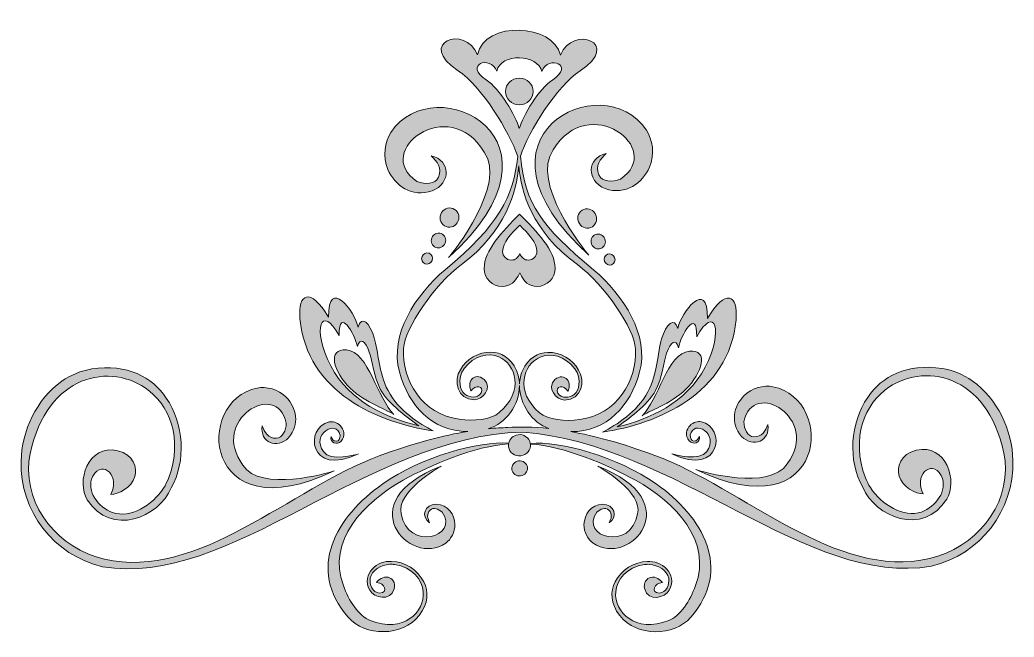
# Model space of a CAD drawing. Header units: inches. Extents: x -280 to 875, y 65 to 782.
import ezdxf

# ---------------------------------------------------------------- set-up
doc = ezdxf.new("R2010")
doc.units = ezdxf.units.IN
doc.header["$MEASUREMENT"] = 0
doc.layers.add('图层 1', color=7, linetype='Continuous')

# ---------------------------------------------------------------- blocks, each defined once
blk = doc.blocks.new('block 2')
at = {"layer": '图层 1', "true_color": 0xffffff}
h = blk.add_hatch(color=7, dxfattribs=at)
h.dxf.hatch_style = 2
edge = h.paths.add_edge_path()
edge.add_spline(control_points=[(826.1, 362.7), (815.9, 370), (803.8, 375), (791.4, 376.9), (750, 383.1), (721.3, 367.6), (704.8, 343.2), (684.6, 314.1), (681.3, 269.4), (699.2, 238.8), (699.2, 238.8), (699.2, 238.8), (699.2, 238.8), (713.2, 204.6), (768.6, 181.3), (796.6, 225), (809.6, 245.1), (796.3, 290.4), (761.2, 281.9), (742.7, 277.4), (738.5, 262.2), (741.3, 251.8), (744.8, 239.3), (761, 231), (769.3, 231.2), (757.9, 250.9), (778.1, 273.2), (790.3, 252.5), (798.5, 234.4), (783.6, 216.4), (767.3, 210.1), (746.7, 203), (720.9, 218.5), (707.9, 238.5), (705.7, 242.3), (703.8, 246), (702.2, 249.7), (684.9, 296.5), (701.2, 336), (729.5, 355.1), (774.4, 385.4), (849.3, 367.2), (864.4, 269.6), (869.5, 216.1), (829.5, 168.4), (776.6, 156), (667.6, 130.6), (560.2, 238), (457.7, 275.9), (419.1, 290.1), (387, 298.7), (360.1, 303.5), (402, 303.3), (429.2, 333.2), (439.9, 372.8), (451.4, 415.3), (421.3, 462.2), (386.7, 491.2), (325, 542.9), (307.3, 567.1), (301.4, 623.6), (311.2, 652.3), (343.6, 704.9), (370.7, 722.5), (420.1, 754.8), (362.2, 776.9), (347.9, 740.8), (340.4, 777.3), (259.6, 781.9), (251.8, 741.1), (237.5, 777.2), (179.7, 755.1), (229.1, 722.8), (256.2, 705.1), (288.8, 651.9), (298.4, 623.2), (293.2, 576.7), (276.7, 543.6), (214.1, 491.5), (179.4, 462.7), (149.4, 415.6), (160.9, 373.1), (171.5, 333.6), (198.7, 303.8), (240.4, 303.8), (212.4, 299.2), (178.6, 290.5), (137.3, 275.2), (34.8, 237.4), (-72.6, 130), (-181.6, 155.4), (-234.5, 167.7), (-274.5, 215.5), (-269.4, 268.9), (-254.3, 366.6), (-179.4, 384.8), (-134.5, 354.5), (-106.2, 335.4), (-89.9, 295.9), (-107.2, 249.1), (-108.8, 245.4), (-110.7, 241.6), (-112.9, 237.9), (-125.9, 217.9), (-151.7, 202.4), (-172.2, 209.5), (-188.6, 215.8), (-203.5, 233.8), (-195.3, 251.8), (-183.1, 272.6), (-162.9, 250.2), (-174.3, 230.5), (-166, 230.4), (-149.8, 238.6), (-146.3, 251.2), (-143.4, 261.6), (-147.7, 276.8), (-166.2, 281.2), (-201.3, 289.7), (-214.6, 244.5), (-201.6, 224.4), (-173.6, 180.7), (-118.2, 204), (-104.2, 238.2), (-104.2, 238.2), (-104.2, 238.2), (-104.2, 238.2), (-86.3, 268.8), (-89.6, 313.5), (-109.8, 342.5), (-126.3, 367), (-155, 382.5), (-196.4, 376.3), (-208.8, 374.4), (-220.9, 369.3), (-231.1, 362.1), (-260.5, 341.2), (-277.7, 304.6), (-278.5, 269.1), (-279.9, 211.2), (-240.8, 160), (-183.8, 146.6), (-37.2, 120.5), (121.8, 298), (303.9, 302.9), (480.6, 290.4), (635.7, 121.7), (778.8, 147.3), (835.8, 160.6), (874.9, 211.9), (873.5, 269.8), (872.7, 305.2), (855.5, 341.8), (826.1, 362.7)], knot_values=[0, 0, 0, 0, 1, 1, 1, 2, 2, 2, 3, 3, 3, 4, 4, 4, 5, 5, 5, 6, 6, 6, 7, 7, 7, 8, 8, 8, 9, 9, 9, 10, 10, 10, 11, 11, 11, 12, 12, 12, 13, 13, 13, 14, 14, 14, 15, 15, 15, 16, 16, 16, 17, 17, 17, 18, 18, 18, 19, 19, 19, 20, 20, 20, 21, 21, 21, 22, 22, 22, 23, 23, 23, 24, 24, 24, 25, 25, 25, 26, 26, 26, 27, 27, 27, 28, 28, 28, 29, 29, 29, 30, 30, 30, 31, 31, 31, 32, 32, 32, 33, 33, 33, 34, 34, 34, 35, 35, 35, 36, 36, 36, 37, 37, 37, 38, 38, 38, 39, 39, 39, 40, 40, 40, 41, 41, 41, 42, 42, 42, 43, 43, 43, 44, 44, 44, 45, 45, 45, 46, 46, 46, 47, 47, 47, 48, 48, 48, 49, 49, 49, 50, 50, 50, 51, 51, 51, 51], degree=3, periodic=1)
edge = h.paths.add_edge_path()
edge.add_spline(control_points=[(261.8, 712.2), (235, 729.7), (266.3, 741.7), (274.1, 722.1), (278.4, 744.3), (322.2, 741.8), (326.3, 722), (334.1, 741.6), (365.5, 729.6), (338.6, 712), (323.1, 701.9), (304.2, 670.4), (300.2, 655.6), (296.2, 670.4), (277.3, 702.1), (261.8, 712.2)], knot_values=[0, 0, 0, 0, 1, 1, 1, 2, 2, 2, 3, 3, 3, 4, 4, 4, 5, 5, 5, 5], degree=3, periodic=1)
edge = h.paths.add_edge_path()
edge.add_spline(control_points=[(230.4, 318), (187.3, 323.5), (163.5, 363.3), (165.7, 400.2), (167.1, 423.3), (201.4, 474.2), (233.1, 497.8), (284.7, 536.4), (297, 582.4), (299.6, 612.2), (302, 582.2), (314.7, 536.2), (367.7, 497.5), (399.6, 474.2), (433.7, 422.9), (435.1, 399.8), (437.2, 363), (413.5, 323.1), (370.3, 317.7), (353.7, 315), (333.4, 317.1), (323.8, 325.3), (294.4, 350.5), (304.7, 381.6), (324.3, 389.9), (336.6, 395.2), (353, 392.1), (364.7, 376.4), (365.6, 375.1), (366.4, 373.7), (367.2, 372.2), (371, 363.6), (370.6, 351.9), (363.9, 346.6), (358.3, 342.6), (349.2, 341.5), (345, 348.1), (340.8, 356.5), (352.5, 358.4), (356.5, 350.5), (358.3, 353.1), (359.1, 360.2), (355.7, 364), (352.9, 367.2), (347, 369), (341.6, 363.9), (331.3, 354.2), (343.3, 340.2), (352.7, 340.2), (373, 340.1), (377.2, 363.2), (368.9, 375.1), (362.7, 387.5), (347.3, 396), (333.5, 395.5), (321.9, 395.3), (310.7, 389.2), (303.9, 374.3), (301.8, 369.5), (300.7, 364.4), (300.4, 359.2), (300.2, 364.5), (299, 369.7), (296.8, 374.6), (290.1, 389.5), (278.9, 395.6), (267.3, 395.8), (253.4, 396.3), (238.1, 387.8), (231.8, 375.4), (223.6, 363.5), (227.7, 340.4), (248.1, 340.5), (257.4, 340.5), (269.5, 354.5), (259.2, 364.2), (253.8, 369.3), (247.9, 367.5), (245.1, 364.4), (241.7, 360.5), (242.5, 353.5), (244.3, 350.8), (248.3, 358.7), (260, 356.8), (255.7, 348.4), (251.6, 341.9), (242.4, 342.9), (236.9, 347), (230.2, 352.2), (229.8, 364), (233.6, 372.5), (234.4, 374), (235.2, 375.4), (236.1, 376.8), (247.8, 392.4), (264.2, 395.5), (276.5, 390.3), (296, 381.9), (306.3, 350.8), (276.9, 325.6), (267.3, 317.4), (247, 315.3), (230.4, 318)], knot_values=[0, 0, 0, 0, 1, 1, 1, 2, 2, 2, 3, 3, 3, 4, 4, 4, 5, 5, 5, 6, 6, 6, 7, 7, 7, 8, 8, 8, 9, 9, 9, 10, 10, 10, 11, 11, 11, 12, 12, 12, 13, 13, 13, 14, 14, 14, 15, 15, 15, 16, 16, 16, 17, 17, 17, 18, 18, 18, 19, 19, 19, 20, 20, 20, 21, 21, 21, 22, 22, 22, 23, 23, 23, 24, 24, 24, 25, 25, 25, 26, 26, 26, 27, 27, 27, 28, 28, 28, 29, 29, 29, 30, 30, 30, 31, 31, 31, 32, 32, 32, 33, 33, 33, 34, 34, 34, 34], degree=3, periodic=1)
edge = h.paths.add_edge_path()
edge.add_spline(control_points=[(300.4, 357), (300.4, 335.5), (315.2, 313.6), (334.6, 307.2), (315.9, 309.2), (300.2, 309.2), (286.8, 308.2), (279.8, 308.1), (272.3, 307.7), (264.2, 306.9), (284.5, 312.4), (300.2, 334.9), (300.4, 357)], knot_values=[0, 0, 0, 0, 1, 1, 1, 2, 2, 2, 3, 3, 3, 4, 4, 4, 4], degree=3, periodic=1)
h = blk.add_hatch(color=7, dxfattribs=at)
h.dxf.hatch_style = 2
edge = h.paths.add_edge_path()
edge.add_spline(control_points=[(381, 508.4), (374.9, 515.1), (313, 593.2), (339.5, 630.8), (380.4, 699.2), (470.2, 632.1), (417.6, 596.8), (408, 593.3), (396.7, 593.2), (392.6, 601.7), (387.5, 612.4), (394.6, 620.3), (401.1, 626.7), (378, 621.2), (378.2, 594.8), (399.9, 585.8), (423.5, 577.7), (443.6, 592.5), (451.4, 610.6), (457.8, 625.7), (455, 643), (447.8, 653.8), (397.5, 730), (227.9, 646.6), (381, 508.4)], knot_values=[0, 0, 0, 0, 1, 1, 1, 2, 2, 2, 3, 3, 3, 4, 4, 4, 5, 5, 5, 6, 6, 6, 7, 7, 7, 8, 8, 8, 8], degree=3, periodic=1)
h = blk.add_hatch(color=7, dxfattribs=at)
h.dxf.hatch_style = 2
edge = h.paths.add_edge_path()
edge.add_spline(control_points=[(199.1, 583.2), (220.8, 592.1), (220.9, 618.5), (197.8, 624), (204.4, 617.7), (211.4, 609.8), (206.3, 599), (202.3, 590.5), (191, 590.7), (181.3, 594.2), (128.7, 629.4), (218.5, 696.6), (259.5, 628.1), (285.9, 590.5), (224, 512.5), (218, 505.8), (371, 644), (201.5, 727.4), (151.1, 651.2), (144, 640.3), (141.1, 623.1), (147.6, 608), (155.3, 589.8), (175.4, 575), (199.1, 583.2)], knot_values=[0, 0, 0, 0, 1, 1, 1, 2, 2, 2, 3, 3, 3, 4, 4, 4, 5, 5, 5, 6, 6, 6, 7, 7, 7, 8, 8, 8, 8], degree=3, periodic=1)
h = blk.add_hatch(color=7, dxfattribs=at)
h.dxf.hatch_style = 2
edge = h.paths.add_edge_path()
edge.add_spline(control_points=[(316.2, 698.7), (316.2, 707.2), (309, 714.1), (300.2, 714.1), (291.4, 714.1), (284.2, 707.2), (284.2, 698.7), (284.2, 690.2), (291.4, 683.3), (300.2, 683.3), (309, 683.3), (316.2, 690.2), (316.2, 698.7)], knot_values=[0, 0, 0, 0, 1, 1, 1, 2, 2, 2, 3, 3, 3, 4, 4, 4, 4], degree=3, periodic=1)
h = blk.add_hatch(color=7, dxfattribs=at)
h.dxf.hatch_style = 2
edge = h.paths.add_edge_path()
edge.add_spline(control_points=[(229.2, 548.3), (231.5, 554.1), (228.7, 560.6), (223.1, 562.7), (217.5, 564.9), (211.1, 561.9), (208.9, 556.1), (206.7, 550.3), (209.4, 543.8), (215.1, 541.7), (220.7, 539.5), (227, 542.5), (229.2, 548.3)], knot_values=[0, 0, 0, 0, 1, 1, 1, 2, 2, 2, 3, 3, 3, 4, 4, 4, 4], degree=3, periodic=1)
h = blk.add_hatch(color=7, dxfattribs=at)
h.dxf.hatch_style = 2
edge = h.paths.add_edge_path()
edge.add_spline(control_points=[(280.1, 472.2), (290.3, 472.2), (295.5, 477.4), (300.6, 487.9), (305.8, 477.5), (310.9, 472.2), (321.2, 472.2), (332.6, 472.3), (341.8, 481.7), (341.8, 493.3), (341.7, 514.3), (321.1, 535.2), (300.5, 556.2), (279.9, 535.1), (259.4, 514.1), (259.4, 493.1), (259.5, 481.5), (268.7, 472.1), (280.1, 472.2)], knot_values=[0, 0, 0, 0, 1, 1, 1, 2, 2, 2, 3, 3, 3, 4, 4, 4, 5, 5, 5, 6, 6, 6, 6], degree=3, periodic=1)
edge = h.paths.add_edge_path()
edge.add_spline(control_points=[(300.7, 543.5), (310.7, 533.3), (320.7, 523.2), (320.7, 513), (320.7, 507.4), (316.3, 502.8), (310.8, 502.8), (305.8, 502.8), (303.3, 505.3), (300.8, 510.4), (298.3, 505.3), (295.8, 502.8), (290.8, 502.8), (285.3, 502.7), (280.8, 507.3), (280.8, 512.9), (280.8, 523.1), (290.7, 533.3), (300.7, 543.5)], knot_values=[0, 0, 0, 0, 1, 1, 1, 2, 2, 2, 3, 3, 3, 4, 4, 4, 5, 5, 5, 6, 6, 6, 6], degree=3, periodic=1)
h = blk.add_hatch(color=7, dxfattribs=at)
h.dxf.hatch_style = 2
edge = h.paths.add_edge_path()
edge.add_spline(control_points=[(389.2, 555), (387, 560.8), (380.6, 563.8), (375, 561.6), (369.4, 559.5), (366.6, 553), (368.9, 547.2), (371.1, 541.4), (377.4, 538.4), (383.1, 540.5), (388.7, 542.7), (391.4, 549.2), (389.2, 555)], knot_values=[0, 0, 0, 0, 1, 1, 1, 2, 2, 2, 3, 3, 3, 4, 4, 4, 4], degree=3, periodic=1)
h = blk.add_hatch(color=7, dxfattribs=at)
h.dxf.hatch_style = 2
edge = h.paths.add_edge_path()
edge.add_spline(control_points=[(203.2, 517.5), (207.5, 515.8), (212.3, 518.1), (214.1, 522.5), (215.8, 527), (213.7, 531.9), (209.4, 533.6), (205.1, 535.2), (200.2, 532.9), (198.5, 528.5), (196.8, 524), (198.9, 519.1), (203.2, 517.5)], knot_values=[0, 0, 0, 0, 1, 1, 1, 2, 2, 2, 3, 3, 3, 4, 4, 4, 4], degree=3, periodic=1)
h = blk.add_hatch(color=7, dxfattribs=at)
h.dxf.hatch_style = 2
edge = h.paths.add_edge_path()
edge.add_spline(control_points=[(394.9, 516.3), (399.2, 518), (401.3, 522.9), (399.6, 527.4), (397.9, 531.8), (393, 534.1), (388.7, 532.5), (384.5, 530.8), (382.4, 525.9), (384, 521.4), (385.7, 517), (390.6, 514.7), (394.9, 516.3)], knot_values=[0, 0, 0, 0, 1, 1, 1, 2, 2, 2, 3, 3, 3, 4, 4, 4, 4], degree=3, periodic=1)
h = blk.add_hatch(color=7, dxfattribs=at)
h.dxf.hatch_style = 2
edge = h.paths.add_edge_path()
edge.add_spline(control_points=[(195.4, 510.7), (192.1, 511.9), (188.4, 510.2), (187.2, 506.8), (185.9, 503.5), (187.5, 499.8), (190.7, 498.5), (193.9, 497.3), (197.6, 499), (198.9, 502.4), (200.2, 505.7), (198.6, 509.5), (195.4, 510.7)], knot_values=[0, 0, 0, 0, 1, 1, 1, 2, 2, 2, 3, 3, 3, 4, 4, 4, 4], degree=3, periodic=1)
h = blk.add_hatch(color=7, dxfattribs=at)
h.dxf.hatch_style = 2
edge = h.paths.add_edge_path()
edge.add_spline(control_points=[(407.4, 497.4), (410.6, 498.6), (412.2, 502.4), (410.9, 505.7), (409.7, 509.1), (406, 510.8), (402.7, 509.6), (399.5, 508.3), (397.9, 504.6), (399.2, 501.2), (400.5, 497.9), (404.2, 496.2), (407.4, 497.4)], knot_values=[0, 0, 0, 0, 1, 1, 1, 2, 2, 2, 3, 3, 3, 4, 4, 4, 4], degree=3, periodic=1)
h = blk.add_hatch(color=7, dxfattribs=at)
h.dxf.hatch_style = 2
edge = h.paths.add_edge_path()
edge.add_spline(control_points=[(200.3, 304.4), (184.3, 312.5), (160, 327.8), (147.7, 351.2), (136.4, 372.8), (136.6, 396.3), (131.7, 412.6), (126.6, 429.9), (116.7, 439.1), (113, 424.7), (109.5, 443.3), (77.7, 484), (78.6, 436.5), (57.6, 471.6), (42.6, 464.3), (45.4, 434.9), (53.3, 348.8), (137, 313.4), (200.3, 304.4)], knot_values=[0, 0, 0, 0, 1, 1, 1, 2, 2, 2, 3, 3, 3, 4, 4, 4, 5, 5, 5, 6, 6, 6, 6], degree=3, periodic=1)
edge = h.paths.add_edge_path()
edge.add_spline(control_points=[(91, 415), (90.4, 450.2), (109.5, 416.1), (112.2, 402.3), (115.1, 413.7), (121.3, 409.2), (125.9, 395.9), (129.6, 385), (131, 367.8), (138.7, 352.9), (147.8, 335.5), (172.5, 318.4), (183.3, 310.3), (146.7, 319), (102.8, 338.3), (81.2, 379.8), (58.7, 422.9), (70.4, 453), (91, 415)], knot_values=[0, 0, 0, 0, 1, 1, 1, 2, 2, 2, 3, 3, 3, 4, 4, 4, 5, 5, 5, 6, 6, 6, 6], degree=3, periodic=1)
h = blk.add_hatch(color=7, dxfattribs=at)
h.dxf.hatch_style = 2
edge = h.paths.add_edge_path()
edge.add_spline(control_points=[(396.9, 303), (460.2, 312), (543.9, 347.4), (551.9, 433.5), (554.6, 462.9), (539.6, 470.2), (518.6, 435.1), (519.5, 482.5), (487.8, 441.8), (484.2, 423.2), (480.5, 437.6), (470.6, 428.5), (465.5, 411.2), (460.6, 394.8), (460.8, 371.4), (449.5, 349.7), (437.2, 326.4), (412.9, 311.1), (396.9, 303)], knot_values=[0, 0, 0, 0, 1, 1, 1, 2, 2, 2, 3, 3, 3, 4, 4, 4, 5, 5, 5, 6, 6, 6, 6], degree=3, periodic=1)
edge = h.paths.add_edge_path()
edge.add_spline(control_points=[(471.3, 394.5), (475.9, 407.8), (482.1, 412.3), (485, 400.8), (487.6, 414.7), (506.8, 448.8), (506.2, 413.5), (526.8, 451.6), (538.5, 421.5), (516, 378.3), (494.4, 336.9), (450.5, 317.6), (413.9, 308.9), (424.7, 317), (449.4, 334), (458.5, 351.4), (466.3, 366.4), (467.6, 383.6), (471.3, 394.5)], knot_values=[0, 0, 0, 0, 1, 1, 1, 2, 2, 2, 3, 3, 3, 4, 4, 4, 5, 5, 5, 6, 6, 6, 6], degree=3, periodic=1)
h = blk.add_hatch(color=7, dxfattribs=at)
h.dxf.hatch_style = 2
edge = h.paths.add_edge_path()
edge.add_spline(control_points=[(154.5, 323.5), (135.6, 341.1), (125.2, 396.3), (99.4, 398.4), (76.5, 400.4), (84.2, 373.2), (103.9, 353.9), (121, 337), (148.6, 328.1), (154.5, 323.5)], knot_values=[0, 0, 0, 0, 1, 1, 1, 2, 2, 2, 3, 3, 3, 3], degree=3, periodic=1)
h = blk.add_hatch(color=7, dxfattribs=at)
h.dxf.hatch_style = 2
edge = h.paths.add_edge_path()
edge.add_spline(control_points=[(493.3, 352.4), (513, 371.8), (520.7, 399), (497.8, 397), (472, 394.8), (461.6, 339.7), (442.8, 322), (448.6, 326.7), (476.3, 335.6), (493.3, 352.4)], knot_values=[0, 0, 0, 0, 1, 1, 1, 2, 2, 2, 3, 3, 3, 3], degree=3, periodic=1)
h = blk.add_hatch(color=7, dxfattribs=at)
h.dxf.hatch_style = 2
edge = h.paths.add_edge_path()
edge.add_spline(control_points=[(85.1, 257.8), (78.1, 255.3), (-0.5, 232.7), (-20.8, 264.6), (-60, 317.2), (19.2, 364.3), (29.5, 313.4), (29.1, 304.9), (25.7, 296.3), (18, 295.9), (8.2, 295.4), (4.4, 303.2), (1.6, 310.2), (-1.4, 290.9), (18.7, 282.7), (32.3, 296.4), (45.8, 311.8), (40.9, 331.7), (29.6, 343.3), (20.1, 352.9), (6.1, 356.2), (-4.4, 354.1), (-78, 339.8), (-67.8, 184.8), (85.1, 257.8)], knot_values=[0, 0, 0, 0, 1, 1, 1, 2, 2, 2, 3, 3, 3, 4, 4, 4, 5, 5, 5, 6, 6, 6, 7, 7, 7, 8, 8, 8, 8], degree=3, periodic=1)
h = blk.add_hatch(color=7, dxfattribs=at)
h.dxf.hatch_style = 2
edge = h.paths.add_edge_path()
edge.add_spline(control_points=[(558.2, 298), (571.8, 284.3), (591.9, 292.5), (588.8, 311.8), (586.1, 304.8), (582.3, 296.9), (572.5, 297.5), (564.8, 297.9), (561.3, 306.5), (561, 314.9), (571.3, 365.9), (650.4, 318.8), (611.3, 266.2), (591, 234.3), (512.3, 256.9), (505.3, 259.4), (658.3, 186.4), (668.5, 341.4), (594.8, 355.7), (584.3, 357.8), (570.3, 354.5), (560.9, 344.9), (549.5, 333.3), (544.6, 313.4), (558.2, 298)], knot_values=[0, 0, 0, 0, 1, 1, 1, 2, 2, 2, 3, 3, 3, 4, 4, 4, 5, 5, 5, 6, 6, 6, 7, 7, 7, 8, 8, 8, 8], degree=3, periodic=1)
h = blk.add_hatch(color=7, dxfattribs=at)
h.dxf.hatch_style = 2
edge = h.paths.add_edge_path()
edge.add_spline(control_points=[(87.7, 292.3), (84, 292.1), (82.5, 295.2), (81.5, 297.8), (80.3, 290.4), (88, 287.3), (93.2, 292.5), (98.4, 298.5), (96.6, 306.1), (92.2, 310.6), (88.6, 314.3), (83.2, 315.5), (79.2, 314.7), (50.9, 309.2), (54.8, 249.7), (113.5, 277.7), (110.8, 276.8), (80.6, 268.1), (72.8, 280.3), (57.8, 300.5), (88.2, 318.6), (92.1, 299.1), (92, 295.8), (90.7, 292.5), (87.7, 292.3)], knot_values=[0, 0, 0, 0, 1, 1, 1, 2, 2, 2, 3, 3, 3, 4, 4, 4, 5, 5, 5, 6, 6, 6, 7, 7, 7, 8, 8, 8, 8], degree=3, periodic=1)
h = blk.add_hatch(color=7, dxfattribs=at)
h.dxf.hatch_style = 2
edge = h.paths.add_edge_path()
edge.add_spline(control_points=[(477.2, 277.9), (535.9, 249.9), (539.9, 309.4), (511.6, 314.9), (507.5, 315.7), (502.2, 314.5), (498.5, 310.8), (494.2, 306.3), (492.3, 298.7), (497.5, 292.8), (502.7, 287.5), (510.4, 290.6), (509.3, 298), (508.2, 295.4), (506.7, 292.3), (503, 292.5), (500, 292.7), (498.7, 296), (498.6, 299.3), (502.5, 318.8), (532.9, 300.7), (517.9, 280.5), (510.1, 268.3), (479.9, 276.9), (477.2, 277.9)], knot_values=[0, 0, 0, 0, 1, 1, 1, 2, 2, 2, 3, 3, 3, 4, 4, 4, 5, 5, 5, 6, 6, 6, 7, 7, 7, 8, 8, 8, 8], degree=3, periodic=1)
h = blk.add_hatch(color=7, dxfattribs=at)
h.dxf.hatch_style = 2
edge = h.paths.add_edge_path()
edge.add_spline(control_points=[(459.1, 242.8), (413.9, 274.6), (347.3, 292.8), (312.9, 289.9), (311.7, 296.3), (305.5, 300.8), (298.7, 299.9), (293.2, 299.1), (288.9, 295), (287.9, 290), (253.5, 292.9), (186.8, 274.6), (141.6, 242.8), (87.3, 204.6), (52.4, 144.3), (101.4, 87.8), (120.7, 65.6), (164.6, 64.8), (183.9, 89.9), (194.8, 103.9), (194.9, 117.8), (189.2, 128.9), (182.6, 142.5), (166.8, 152.9), (151.7, 152.6), (136.1, 154.4), (116, 138.7), (126.4, 119.3), (131.2, 110.3), (150.8, 105.9), (154.9, 120.7), (157, 128.4), (152.3, 133.2), (147.8, 134.3), (142.4, 135.5), (136, 131.2), (134.4, 128.1), (144, 128.3), (148.2, 116.2), (137.9, 115.9), (129.5, 116.6), (125.9, 125.9), (127, 133.2), (128.6, 142.3), (139.7, 148.7), (149.8, 149.4), (151.6, 149.4), (153.4, 149.4), (155.1, 149.2), (176.1, 145.9), (187.3, 131.7), (188.6, 117.3), (190.6, 94.4), (165.9, 68.7), (126.9, 84), (114.1, 89.1), (101.8, 107.4), (95.9, 124.7), (76.4, 176.4), (119.1, 221.3), (165.4, 247.1), (197.2, 264.8), (248.8, 286.9), (287.7, 289.2), (287.6, 288.1), (287.5, 287.1), (287.7, 286), (288.6, 279.2), (295, 274.5), (302, 275.4), (308.9, 276.3), (313.8, 282.4), (313.1, 289.1), (352, 286.8), (403.5, 264.7), (435.3, 247), (481.6, 221.2), (524.3, 176.3), (504.8, 124.6), (498.9, 107.4), (486.6, 89), (473.8, 84), (434.8, 68.6), (410.2, 94.3), (412.1, 117.3), (413.4, 131.7), (424.7, 145.9), (445.6, 149.1), (447.3, 149.3), (449.1, 149.4), (451, 149.3), (461.1, 148.6), (472.1, 142.3), (473.7, 133.2), (474.8, 125.8), (471.2, 116.5), (462.8, 115.9), (452.6, 116.1), (456.7, 128.2), (466.3, 128.1), (464.7, 131.2), (458.3, 135.5), (452.9, 134.2), (448.5, 133.1), (443.7, 128.4), (445.9, 120.6), (449.9, 105.8), (469.5, 110.2), (474.3, 119.2), (484.7, 138.6), (464.6, 154.3), (449, 152.5), (434, 152.8), (418.1, 142.4), (411.5, 128.9), (405.8, 117.7), (406, 103.9), (416.8, 89.8), (436.1, 64.8), (480.1, 65.5), (499.3, 87.8), (548.3, 144.2), (513.4, 204.5), (459.1, 242.8)], knot_values=[0, 0, 0, 0, 1, 1, 1, 2, 2, 2, 3, 3, 3, 4, 4, 4, 5, 5, 5, 6, 6, 6, 7, 7, 7, 8, 8, 8, 9, 9, 9, 10, 10, 10, 11, 11, 11, 12, 12, 12, 13, 13, 13, 14, 14, 14, 15, 15, 15, 16, 16, 16, 17, 17, 17, 18, 18, 18, 19, 19, 19, 20, 20, 20, 21, 21, 21, 22, 22, 22, 23, 23, 23, 24, 24, 24, 25, 25, 25, 26, 26, 26, 27, 27, 27, 28, 28, 28, 29, 29, 29, 30, 30, 30, 31, 31, 31, 32, 32, 32, 33, 33, 33, 34, 34, 34, 35, 35, 35, 36, 36, 36, 37, 37, 37, 38, 38, 38, 39, 39, 39, 40, 40, 40, 41, 41, 41, 41], degree=3, periodic=1)
h = blk.add_hatch(color=7, dxfattribs=at)
h.dxf.hatch_style = 2
edge = h.paths.add_edge_path()
edge.add_spline(control_points=[(299.4, 269.6), (294.4, 268.9), (290.9, 264.5), (291.5, 259.6), (292.1, 254.8), (296.7, 251.4), (301.7, 252.1), (306.7, 252.8), (310.2, 257.2), (309.6, 262), (309, 266.8), (304.4, 270.2), (299.4, 269.6)], knot_values=[0, 0, 0, 0, 1, 1, 1, 2, 2, 2, 3, 3, 3, 4, 4, 4, 4], degree=3, periodic=1)
h = blk.add_hatch(color=7, dxfattribs=at)
h.dxf.hatch_style = 2
edge = h.paths.add_edge_path()
edge.add_spline(control_points=[(203.6, 219.2), (190.5, 219), (185.1, 205.3), (196, 197.7), (193.9, 202.3), (191.8, 207.9), (196.7, 212.4), (200.5, 216), (206.3, 213.7), (210.7, 209.9), (230.9, 180.9), (170.5, 164.2), (163.1, 208.1), (156.9, 233), (205, 261.1), (209.5, 263.3), (101.8, 222.4), (173.2, 144.7), (214.8, 174.1), (220.7, 178.3), (225.7, 186.7), (225.4, 195.9), (225.1, 206.9), (217.6, 218.7), (203.6, 219.2)], knot_values=[0, 0, 0, 0, 1, 1, 1, 2, 2, 2, 3, 3, 3, 4, 4, 4, 5, 5, 5, 6, 6, 6, 7, 7, 7, 8, 8, 8, 8], degree=3, periodic=1)
h = blk.add_hatch(color=7, dxfattribs=at)
h.dxf.hatch_style = 2
edge = h.paths.add_edge_path()
edge.add_spline(control_points=[(391.2, 263.3), (395.7, 261), (443.8, 232.9), (437.6, 208), (430.2, 164.1), (369.8, 180.8), (390.1, 209.8), (394.4, 213.6), (400.2, 216), (404, 212.4), (408.9, 207.8), (406.8, 202.3), (404.7, 197.6), (415.6, 205.2), (410.2, 218.9), (397.1, 219.1), (383.1, 218.6), (375.7, 206.8), (375.3, 195.8), (375, 186.7), (380, 178.2), (385.9, 174.1), (427.5, 144.6), (498.9, 222.4), (391.2, 263.3)], knot_values=[0, 0, 0, 0, 1, 1, 1, 2, 2, 2, 3, 3, 3, 4, 4, 4, 5, 5, 5, 6, 6, 6, 7, 7, 7, 8, 8, 8, 8], degree=3, periodic=1)
at = {"layer": '图层 1', "lineweight": 0}
for points, knots in [([(826.1, 362.7), (815.9, 370), (803.8, 375), (791.4, 376.9), (750, 383.1), (721.3, 367.6), (704.8, 343.2), (684.6, 314.1), (681.3, 269.4), (699.2, 238.8), (699.2, 238.8), (699.2, 238.8), (699.2, 238.8), (713.2, 204.6), (768.6, 181.3), (796.6, 225), (809.6, 245.1), (796.3, 290.4), (761.2, 281.9), (742.7, 277.4), (738.5, 262.2), (741.3, 251.8), (744.8, 239.3), (761, 231), (769.3, 231.2), (757.9, 250.9), (778.1, 273.2), (790.3, 252.5), (798.5, 234.4), (783.6, 216.4), (767.3, 210.1), (746.7, 203), (720.9, 218.5), (707.9, 238.5), (705.7, 242.3), (703.8, 246), (702.2, 249.7), (684.9, 296.5), (701.2, 336), (729.5, 355.1), (774.4, 385.4), (849.3, 367.2), (864.4, 269.6), (869.5, 216.1), (829.5, 168.4), (776.6, 156), (667.6, 130.6), (560.2, 238), (457.7, 275.9), (419.1, 290.1), (387, 298.7), (360.1, 303.5), (402, 303.3), (429.2, 333.2), (439.9, 372.8), (451.4, 415.3), (421.3, 462.2), (386.7, 491.2), (325, 542.9), (307.3, 567.1), (301.4, 623.6), (311.2, 652.3), (343.6, 704.9), (370.7, 722.5), (420.1, 754.8), (362.2, 776.9), (347.9, 740.8), (340.4, 777.3), (259.6, 781.9), (251.8, 741.1), (237.5, 777.2), (179.7, 755.1), (229.1, 722.8), (256.2, 705.1), (288.8, 651.9), (298.4, 623.2), (293.2, 576.7), (276.7, 543.6), (214.1, 491.5), (179.4, 462.7), (149.4, 415.6), (160.9, 373.1), (171.5, 333.6), (198.7, 303.8), (240.4, 303.8), (212.4, 299.2), (178.6, 290.5), (137.3, 275.2), (34.8, 237.4), (-72.6, 130), (-181.6, 155.4), (-234.5, 167.7), (-274.5, 215.5), (-269.4, 268.9), (-254.3, 366.6), (-179.4, 384.8), (-134.5, 354.5), (-106.2, 335.4), (-89.9, 295.9), (-107.2, 249.1), (-108.8, 245.4), (-110.7, 241.6), (-112.9, 237.9), (-125.9, 217.9), (-151.7, 202.4), (-172.2, 209.5), (-188.6, 215.8), (-203.5, 233.8), (-195.3, 251.8), (-183.1, 272.6), (-162.9, 250.2), (-174.3, 230.5), (-166, 230.4), (-149.8, 238.6), (-146.3, 251.2), (-143.4, 261.6), (-147.7, 276.8), (-166.2, 281.2), (-201.3, 289.7), (-214.6, 244.5), (-201.6, 224.4), (-173.6, 180.7), (-118.2, 204), (-104.2, 238.2), (-104.2, 238.2), (-104.2, 238.2), (-104.2, 238.2), (-86.3, 268.8), (-89.6, 313.5), (-109.8, 342.5), (-126.3, 367), (-155, 382.5), (-196.4, 376.3), (-208.8, 374.4), (-220.9, 369.3), (-231.1, 362.1), (-260.5, 341.2), (-277.7, 304.6), (-278.5, 269.1), (-279.9, 211.2), (-240.8, 160), (-183.8, 146.6), (-37.2, 120.5), (121.8, 298), (303.9, 302.9), (480.6, 290.4), (635.7, 121.7), (778.8, 147.3), (835.8, 160.6), (874.9, 211.9), (873.5, 269.8), (872.7, 305.2), (855.5, 341.8), (826.1, 362.7)], [0, 0, 0, 0, 1, 1, 1, 2, 2, 2, 3, 3, 3, 4, 4, 4, 5, 5, 5, 6, 6, 6, 7, 7, 7, 8, 8, 8, 9, 9, 9, 10, 10, 10, 11, 11, 11, 12, 12, 12, 13, 13, 13, 14, 14, 14, 15, 15, 15, 16, 16, 16, 17, 17, 17, 18, 18, 18, 19, 19, 19, 20, 20, 20, 21, 21, 21, 22, 22, 22, 23, 23, 23, 24, 24, 24, 25, 25, 25, 26, 26, 26, 27, 27, 27, 28, 28, 28, 29, 29, 29, 30, 30, 30, 31, 31, 31, 32, 32, 32, 33, 33, 33, 34, 34, 34, 35, 35, 35, 36, 36, 36, 37, 37, 37, 38, 38, 38, 39, 39, 39, 40, 40, 40, 41, 41, 41, 42, 42, 42, 43, 43, 43, 44, 44, 44, 45, 45, 45, 46, 46, 46, 47, 47, 47, 48, 48, 48, 49, 49, 49, 50, 50, 50, 51, 51, 51, 51]), ([(261.8, 712.2), (235, 729.7), (266.3, 741.7), (274.1, 722.1), (278.4, 744.3), (322.2, 741.8), (326.3, 722), (334.1, 741.6), (365.5, 729.6), (338.6, 712), (323.1, 701.9), (304.2, 670.4), (300.2, 655.6), (296.2, 670.4), (277.3, 702.1), (261.8, 712.2)], [0, 0, 0, 0, 1, 1, 1, 2, 2, 2, 3, 3, 3, 4, 4, 4, 5, 5, 5, 5]), ([(381, 508.4), (374.9, 515.1), (313, 593.2), (339.5, 630.8), (380.4, 699.2), (470.2, 632.1), (417.6, 596.8), (408, 593.3), (396.7, 593.2), (392.6, 601.7), (387.5, 612.4), (394.6, 620.3), (401.1, 626.7), (378, 621.2), (378.2, 594.8), (399.9, 585.8), (423.5, 577.7), (443.6, 592.5), (451.4, 610.6), (457.8, 625.7), (455, 643), (447.8, 653.8), (397.5, 730), (227.9, 646.6), (381, 508.4)], [0, 0, 0, 0, 1, 1, 1, 2, 2, 2, 3, 3, 3, 4, 4, 4, 5, 5, 5, 6, 6, 6, 7, 7, 7, 8, 8, 8, 8]), ([(199.1, 583.2), (220.8, 592.1), (220.9, 618.5), (197.8, 624), (204.4, 617.7), (211.4, 609.8), (206.3, 599), (202.3, 590.5), (191, 590.7), (181.3, 594.2), (128.7, 629.4), (218.5, 696.6), (259.5, 628.1), (285.9, 590.5), (224, 512.5), (218, 505.8), (371, 644), (201.5, 727.4), (151.1, 651.2), (144, 640.3), (141.1, 623.1), (147.6, 608), (155.3, 589.8), (175.4, 575), (199.1, 583.2)], [0, 0, 0, 0, 1, 1, 1, 2, 2, 2, 3, 3, 3, 4, 4, 4, 5, 5, 5, 6, 6, 6, 7, 7, 7, 8, 8, 8, 8]), ([(316.2, 698.7), (316.2, 707.2), (309, 714.1), (300.2, 714.1), (291.4, 714.1), (284.2, 707.2), (284.2, 698.7), (284.2, 690.2), (291.4, 683.3), (300.2, 683.3), (309, 683.3), (316.2, 690.2), (316.2, 698.7)], [0, 0, 0, 0, 1, 1, 1, 2, 2, 2, 3, 3, 3, 4, 4, 4, 4]), ([(230.4, 318), (187.3, 323.5), (163.5, 363.3), (165.7, 400.2), (167.1, 423.3), (201.4, 474.2), (233.1, 497.8), (284.7, 536.4), (297, 582.4), (299.6, 612.2), (302, 582.2), (314.7, 536.2), (367.7, 497.5), (399.6, 474.2), (433.7, 422.9), (435.1, 399.8), (437.2, 363), (413.5, 323.1), (370.3, 317.7), (353.7, 315), (333.4, 317.1), (323.8, 325.3), (294.4, 350.5), (304.7, 381.6), (324.3, 389.9), (336.6, 395.2), (353, 392.1), (364.7, 376.4), (365.6, 375.1), (366.4, 373.7), (367.2, 372.2), (371, 363.6), (370.6, 351.9), (363.9, 346.6), (358.3, 342.6), (349.2, 341.5), (345, 348.1), (340.8, 356.5), (352.5, 358.4), (356.5, 350.5), (358.3, 353.1), (359.1, 360.2), (355.7, 364), (352.9, 367.2), (347, 369), (341.6, 363.9), (331.3, 354.2), (343.3, 340.2), (352.7, 340.2), (373, 340.1), (377.2, 363.2), (368.9, 375.1), (362.7, 387.5), (347.3, 396), (333.5, 395.5), (321.9, 395.3), (310.7, 389.2), (303.9, 374.3), (301.8, 369.5), (300.7, 364.4), (300.4, 359.2), (300.2, 364.5), (299, 369.7), (296.8, 374.6), (290.1, 389.5), (278.9, 395.6), (267.3, 395.8), (253.4, 396.3), (238.1, 387.8), (231.8, 375.4), (223.6, 363.5), (227.7, 340.4), (248.1, 340.5), (257.4, 340.5), (269.5, 354.5), (259.2, 364.2), (253.8, 369.3), (247.9, 367.5), (245.1, 364.4), (241.7, 360.5), (242.5, 353.5), (244.3, 350.8), (248.3, 358.7), (260, 356.8), (255.7, 348.4), (251.6, 341.9), (242.4, 342.9), (236.9, 347), (230.2, 352.2), (229.8, 364), (233.6, 372.5), (234.4, 374), (235.2, 375.4), (236.1, 376.8), (247.8, 392.4), (264.2, 395.5), (276.5, 390.3), (296, 381.9), (306.3, 350.8), (276.9, 325.6), (267.3, 317.4), (247, 315.3), (230.4, 318)], [0, 0, 0, 0, 1, 1, 1, 2, 2, 2, 3, 3, 3, 4, 4, 4, 5, 5, 5, 6, 6, 6, 7, 7, 7, 8, 8, 8, 9, 9, 9, 10, 10, 10, 11, 11, 11, 12, 12, 12, 13, 13, 13, 14, 14, 14, 15, 15, 15, 16, 16, 16, 17, 17, 17, 18, 18, 18, 19, 19, 19, 20, 20, 20, 21, 21, 21, 22, 22, 22, 23, 23, 23, 24, 24, 24, 25, 25, 25, 26, 26, 26, 27, 27, 27, 28, 28, 28, 29, 29, 29, 30, 30, 30, 31, 31, 31, 32, 32, 32, 33, 33, 33, 34, 34, 34, 34]), ([(229.2, 548.3), (231.5, 554.1), (228.7, 560.6), (223.1, 562.7), (217.5, 564.9), (211.1, 561.9), (208.9, 556.1), (206.7, 550.3), (209.4, 543.8), (215.1, 541.7), (220.7, 539.5), (227, 542.5), (229.2, 548.3)], [0, 0, 0, 0, 1, 1, 1, 2, 2, 2, 3, 3, 3, 4, 4, 4, 4]), ([(280.1, 472.2), (290.3, 472.2), (295.5, 477.4), (300.6, 487.9), (305.8, 477.5), (310.9, 472.2), (321.2, 472.2), (332.6, 472.3), (341.8, 481.7), (341.8, 493.3), (341.7, 514.3), (321.1, 535.2), (300.5, 556.2), (279.9, 535.1), (259.4, 514.1), (259.4, 493.1), (259.5, 481.5), (268.7, 472.1), (280.1, 472.2)], [0, 0, 0, 0, 1, 1, 1, 2, 2, 2, 3, 3, 3, 4, 4, 4, 5, 5, 5, 6, 6, 6, 6]), ([(389.2, 555), (387, 560.8), (380.6, 563.8), (375, 561.6), (369.4, 559.5), (366.6, 553), (368.9, 547.2), (371.1, 541.4), (377.4, 538.4), (383.1, 540.5), (388.7, 542.7), (391.4, 549.2), (389.2, 555)], [0, 0, 0, 0, 1, 1, 1, 2, 2, 2, 3, 3, 3, 4, 4, 4, 4]), ([(300.7, 543.5), (310.7, 533.3), (320.7, 523.2), (320.7, 513), (320.7, 507.4), (316.3, 502.8), (310.8, 502.8), (305.8, 502.8), (303.3, 505.3), (300.8, 510.4), (298.3, 505.3), (295.8, 502.8), (290.8, 502.8), (285.3, 502.7), (280.8, 507.3), (280.8, 512.9), (280.8, 523.1), (290.7, 533.3), (300.7, 543.5)], [0, 0, 0, 0, 1, 1, 1, 2, 2, 2, 3, 3, 3, 4, 4, 4, 5, 5, 5, 6, 6, 6, 6]), ([(203.2, 517.5), (207.5, 515.8), (212.3, 518.1), (214.1, 522.5), (215.8, 527), (213.7, 531.9), (209.4, 533.6), (205.1, 535.2), (200.2, 532.9), (198.5, 528.5), (196.8, 524), (198.9, 519.1), (203.2, 517.5)], [0, 0, 0, 0, 1, 1, 1, 2, 2, 2, 3, 3, 3, 4, 4, 4, 4]), ([(394.9, 516.3), (399.2, 518), (401.3, 522.9), (399.6, 527.4), (397.9, 531.8), (393, 534.1), (388.7, 532.5), (384.5, 530.8), (382.4, 525.9), (384, 521.4), (385.7, 517), (390.6, 514.7), (394.9, 516.3)], [0, 0, 0, 0, 1, 1, 1, 2, 2, 2, 3, 3, 3, 4, 4, 4, 4]), ([(195.4, 510.7), (192.1, 511.9), (188.4, 510.2), (187.2, 506.8), (185.9, 503.5), (187.5, 499.8), (190.7, 498.5), (193.9, 497.3), (197.6, 499), (198.9, 502.4), (200.2, 505.7), (198.6, 509.5), (195.4, 510.7)], [0, 0, 0, 0, 1, 1, 1, 2, 2, 2, 3, 3, 3, 4, 4, 4, 4]), ([(407.4, 497.4), (410.6, 498.6), (412.2, 502.4), (410.9, 505.7), (409.7, 509.1), (406, 510.8), (402.7, 509.6), (399.5, 508.3), (397.9, 504.6), (399.2, 501.2), (400.5, 497.9), (404.2, 496.2), (407.4, 497.4)], [0, 0, 0, 0, 1, 1, 1, 2, 2, 2, 3, 3, 3, 4, 4, 4, 4]), ([(200.3, 304.4), (184.3, 312.5), (160, 327.8), (147.7, 351.2), (136.4, 372.8), (136.6, 396.3), (131.7, 412.6), (126.6, 429.9), (116.7, 439.1), (113, 424.7), (109.5, 443.3), (77.7, 484), (78.6, 436.5), (57.6, 471.6), (42.6, 464.3), (45.4, 434.9), (53.3, 348.8), (137, 313.4), (200.3, 304.4)], [0, 0, 0, 0, 1, 1, 1, 2, 2, 2, 3, 3, 3, 4, 4, 4, 5, 5, 5, 6, 6, 6, 6]), ([(396.9, 303), (460.2, 312), (543.9, 347.4), (551.9, 433.5), (554.6, 462.9), (539.6, 470.2), (518.6, 435.1), (519.5, 482.5), (487.8, 441.8), (484.2, 423.2), (480.5, 437.6), (470.6, 428.5), (465.5, 411.2), (460.6, 394.8), (460.8, 371.4), (449.5, 349.7), (437.2, 326.4), (412.9, 311.1), (396.9, 303)], [0, 0, 0, 0, 1, 1, 1, 2, 2, 2, 3, 3, 3, 4, 4, 4, 5, 5, 5, 6, 6, 6, 6]), ([(91, 415), (90.4, 450.2), (109.5, 416.1), (112.2, 402.3), (115.1, 413.7), (121.3, 409.2), (125.9, 395.9), (129.6, 385), (131, 367.8), (138.7, 352.9), (147.8, 335.5), (172.5, 318.4), (183.3, 310.3), (146.7, 319), (102.8, 338.3), (81.2, 379.8), (58.7, 422.9), (70.4, 453), (91, 415)], [0, 0, 0, 0, 1, 1, 1, 2, 2, 2, 3, 3, 3, 4, 4, 4, 5, 5, 5, 6, 6, 6, 6]), ([(471.3, 394.5), (475.9, 407.8), (482.1, 412.3), (485, 400.8), (487.6, 414.7), (506.8, 448.8), (506.2, 413.5), (526.8, 451.6), (538.5, 421.5), (516, 378.3), (494.4, 336.9), (450.5, 317.6), (413.9, 308.9), (424.7, 317), (449.4, 334), (458.5, 351.4), (466.3, 366.4), (467.6, 383.6), (471.3, 394.5)], [0, 0, 0, 0, 1, 1, 1, 2, 2, 2, 3, 3, 3, 4, 4, 4, 5, 5, 5, 6, 6, 6, 6]), ([(154.5, 323.5), (135.6, 341.1), (125.2, 396.3), (99.4, 398.4), (76.5, 400.4), (84.2, 373.2), (103.9, 353.9), (121, 337), (148.6, 328.1), (154.5, 323.5)], [0, 0, 0, 0, 1, 1, 1, 2, 2, 2, 3, 3, 3, 3]), ([(493.3, 352.4), (513, 371.8), (520.7, 399), (497.8, 397), (472, 394.8), (461.6, 339.7), (442.8, 322), (448.6, 326.7), (476.3, 335.6), (493.3, 352.4)], [0, 0, 0, 0, 1, 1, 1, 2, 2, 2, 3, 3, 3, 3]), ([(85.1, 257.8), (78.1, 255.3), (-0.5, 232.7), (-20.8, 264.6), (-60, 317.2), (19.2, 364.3), (29.5, 313.4), (29.1, 304.9), (25.7, 296.3), (18, 295.9), (8.2, 295.4), (4.4, 303.2), (1.6, 310.2), (-1.4, 290.9), (18.7, 282.7), (32.3, 296.4), (45.8, 311.8), (40.9, 331.7), (29.6, 343.3), (20.1, 352.9), (6.1, 356.2), (-4.4, 354.1), (-78, 339.8), (-67.8, 184.8), (85.1, 257.8)], [0, 0, 0, 0, 1, 1, 1, 2, 2, 2, 3, 3, 3, 4, 4, 4, 5, 5, 5, 6, 6, 6, 7, 7, 7, 8, 8, 8, 8]), ([(558.2, 298), (571.8, 284.3), (591.9, 292.5), (588.8, 311.8), (586.1, 304.8), (582.3, 296.9), (572.5, 297.5), (564.8, 297.9), (561.3, 306.5), (561, 314.9), (571.3, 365.9), (650.4, 318.8), (611.3, 266.2), (591, 234.3), (512.3, 256.9), (505.3, 259.4), (658.3, 186.4), (668.5, 341.4), (594.8, 355.7), (584.3, 357.8), (570.3, 354.5), (560.9, 344.9), (549.5, 333.3), (544.6, 313.4), (558.2, 298)], [0, 0, 0, 0, 1, 1, 1, 2, 2, 2, 3, 3, 3, 4, 4, 4, 5, 5, 5, 6, 6, 6, 7, 7, 7, 8, 8, 8, 8]), ([(300.4, 357), (300.4, 335.5), (315.2, 313.6), (334.6, 307.2), (315.9, 309.2), (300.2, 309.2), (286.8, 308.2), (279.8, 308.1), (272.3, 307.7), (264.2, 306.9), (284.5, 312.4), (300.2, 334.9), (300.4, 357)], [0, 0, 0, 0, 1, 1, 1, 2, 2, 2, 3, 3, 3, 4, 4, 4, 4]), ([(87.7, 292.3), (84, 292.1), (82.5, 295.2), (81.5, 297.8), (80.3, 290.4), (88, 287.3), (93.2, 292.5), (98.4, 298.5), (96.6, 306.1), (92.2, 310.6), (88.6, 314.3), (83.2, 315.5), (79.2, 314.7), (50.9, 309.2), (54.8, 249.7), (113.5, 277.7), (110.8, 276.8), (80.6, 268.1), (72.8, 280.3), (57.8, 300.5), (88.2, 318.6), (92.1, 299.1), (92, 295.8), (90.7, 292.5), (87.7, 292.3)], [0, 0, 0, 0, 1, 1, 1, 2, 2, 2, 3, 3, 3, 4, 4, 4, 5, 5, 5, 6, 6, 6, 7, 7, 7, 8, 8, 8, 8]), ([(477.2, 277.9), (535.9, 249.9), (539.9, 309.4), (511.6, 314.9), (507.5, 315.7), (502.2, 314.5), (498.5, 310.8), (494.2, 306.3), (492.3, 298.7), (497.5, 292.8), (502.7, 287.5), (510.4, 290.6), (509.3, 298), (508.2, 295.4), (506.7, 292.3), (503, 292.5), (500, 292.7), (498.7, 296), (498.6, 299.3), (502.5, 318.8), (532.9, 300.7), (517.9, 280.5), (510.1, 268.3), (479.9, 276.9), (477.2, 277.9)], [0, 0, 0, 0, 1, 1, 1, 2, 2, 2, 3, 3, 3, 4, 4, 4, 5, 5, 5, 6, 6, 6, 7, 7, 7, 8, 8, 8, 8]), ([(459.1, 242.8), (413.9, 274.6), (347.3, 292.8), (312.9, 289.9), (311.7, 296.3), (305.5, 300.8), (298.7, 299.9), (293.2, 299.1), (288.9, 295), (287.9, 290), (253.5, 292.9), (186.8, 274.6), (141.6, 242.8), (87.3, 204.6), (52.4, 144.3), (101.4, 87.8), (120.7, 65.6), (164.6, 64.8), (183.9, 89.9), (194.8, 103.9), (194.9, 117.8), (189.2, 128.9), (182.6, 142.5), (166.8, 152.9), (151.7, 152.6), (136.1, 154.4), (116, 138.7), (126.4, 119.3), (131.2, 110.3), (150.8, 105.9), (154.9, 120.7), (157, 128.4), (152.3, 133.2), (147.8, 134.3), (142.4, 135.5), (136, 131.2), (134.4, 128.1), (144, 128.3), (148.2, 116.2), (137.9, 115.9), (129.5, 116.6), (125.9, 125.9), (127, 133.2), (128.6, 142.3), (139.7, 148.7), (149.8, 149.4), (151.6, 149.4), (153.4, 149.4), (155.1, 149.2), (176.1, 145.9), (187.3, 131.7), (188.6, 117.3), (190.6, 94.4), (165.9, 68.7), (126.9, 84), (114.1, 89.1), (101.8, 107.4), (95.9, 124.7), (76.4, 176.4), (119.1, 221.3), (165.4, 247.1), (197.2, 264.8), (248.8, 286.9), (287.7, 289.2), (287.6, 288.1), (287.5, 287.1), (287.7, 286), (288.6, 279.2), (295, 274.5), (302, 275.4), (308.9, 276.3), (313.8, 282.4), (313.1, 289.1), (352, 286.8), (403.5, 264.7), (435.3, 247), (481.6, 221.2), (524.3, 176.3), (504.8, 124.6), (498.9, 107.4), (486.6, 89), (473.8, 84), (434.8, 68.6), (410.2, 94.3), (412.1, 117.3), (413.4, 131.7), (424.7, 145.9), (445.6, 149.1), (447.3, 149.3), (449.1, 149.4), (451, 149.3), (461.1, 148.6), (472.1, 142.3), (473.7, 133.2), (474.8, 125.8), (471.2, 116.5), (462.8, 115.9), (452.6, 116.1), (456.7, 128.2), (466.3, 128.1), (464.7, 131.2), (458.3, 135.5), (452.9, 134.2), (448.5, 133.1), (443.7, 128.4), (445.9, 120.6), (449.9, 105.8), (469.5, 110.2), (474.3, 119.2), (484.7, 138.6), (464.6, 154.3), (449, 152.5), (434, 152.8), (418.1, 142.4), (411.5, 128.9), (405.8, 117.7), (406, 103.9), (416.8, 89.8), (436.1, 64.8), (480.1, 65.5), (499.3, 87.8), (548.3, 144.2), (513.4, 204.5), (459.1, 242.8)], [0, 0, 0, 0, 1, 1, 1, 2, 2, 2, 3, 3, 3, 4, 4, 4, 5, 5, 5, 6, 6, 6, 7, 7, 7, 8, 8, 8, 9, 9, 9, 10, 10, 10, 11, 11, 11, 12, 12, 12, 13, 13, 13, 14, 14, 14, 15, 15, 15, 16, 16, 16, 17, 17, 17, 18, 18, 18, 19, 19, 19, 20, 20, 20, 21, 21, 21, 22, 22, 22, 23, 23, 23, 24, 24, 24, 25, 25, 25, 26, 26, 26, 27, 27, 27, 28, 28, 28, 29, 29, 29, 30, 30, 30, 31, 31, 31, 32, 32, 32, 33, 33, 33, 34, 34, 34, 35, 35, 35, 36, 36, 36, 37, 37, 37, 38, 38, 38, 39, 39, 39, 40, 40, 40, 41, 41, 41, 41]), ([(299.4, 269.6), (294.4, 268.9), (290.9, 264.5), (291.5, 259.6), (292.1, 254.8), (296.7, 251.4), (301.7, 252.1), (306.7, 252.8), (310.2, 257.2), (309.6, 262), (309, 266.8), (304.4, 270.2), (299.4, 269.6)], [0, 0, 0, 0, 1, 1, 1, 2, 2, 2, 3, 3, 3, 4, 4, 4, 4]), ([(203.6, 219.2), (190.5, 219), (185.1, 205.3), (196, 197.7), (193.9, 202.3), (191.8, 207.9), (196.7, 212.4), (200.5, 216), (206.3, 213.7), (210.7, 209.9), (230.9, 180.9), (170.5, 164.2), (163.1, 208.1), (156.9, 233), (205, 261.1), (209.5, 263.3), (101.8, 222.4), (173.2, 144.7), (214.8, 174.1), (220.7, 178.3), (225.7, 186.7), (225.4, 195.9), (225.1, 206.9), (217.6, 218.7), (203.6, 219.2)], [0, 0, 0, 0, 1, 1, 1, 2, 2, 2, 3, 3, 3, 4, 4, 4, 5, 5, 5, 6, 6, 6, 7, 7, 7, 8, 8, 8, 8]), ([(391.2, 263.3), (395.7, 261), (443.8, 232.9), (437.6, 208), (430.2, 164.1), (369.8, 180.8), (390.1, 209.8), (394.4, 213.6), (400.2, 216), (404, 212.4), (408.9, 207.8), (406.8, 202.3), (404.7, 197.6), (415.6, 205.2), (410.2, 218.9), (397.1, 219.1), (383.1, 218.6), (375.7, 206.8), (375.3, 195.8), (375, 186.7), (380, 178.2), (385.9, 174.1), (427.5, 144.6), (498.9, 222.4), (391.2, 263.3)], [0, 0, 0, 0, 1, 1, 1, 2, 2, 2, 3, 3, 3, 4, 4, 4, 5, 5, 5, 6, 6, 6, 7, 7, 7, 8, 8, 8, 8])]:
    blk.add_open_spline(points, degree=3, knots=knots, dxfattribs=at)

msp = doc.modelspace()

# ---------------------------------------------------------------- block references
at = {"layer": '图层 1'}
msp.add_blockref('block 2', (0, 0), dxfattribs=at)

doc.saveas('drawing.dxf')
